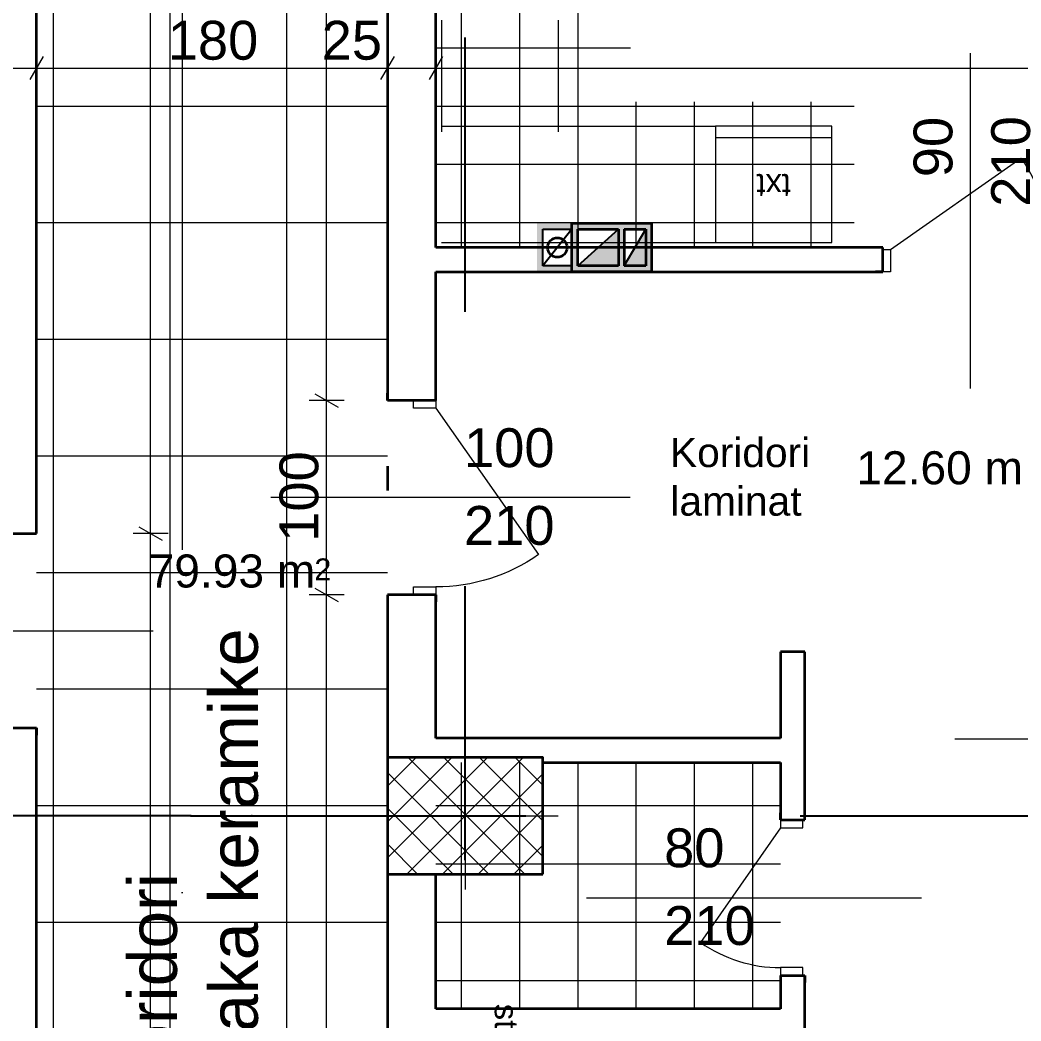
# Model space of a CAD drawing. Header units: centimetres. Extents: x 765 to 25620, y 224160 to 230516.
# Drawn here: x 3327 to 3842, y 227110 to 227625 of the extents above; entities that cross this region are included whole.
import ezdxf
from ezdxf.enums import TextEntityAlignment as Align

# ---------------------------------------------------------------- set-up
doc = ezdxf.new("R2010")
doc.units = ezdxf.units.CM
doc.header["$MEASUREMENT"] = 0
doc.linetypes.add('Dot & Dashed', pattern=[670.277762, 317.5, -176.388889, 0, -176.388874])
doc.linetypes.add('Small Dashed', pattern=[282.222222, 141.111111, -141.111111])
for name, color, linetype, lineweight, true_color in [('0_Pen_No__1#1_Pen_No__8', 7, 'Continuous', 35, 0xa80f02), ('0_Pen_No__8', 7, 'Continuous', 35, 0xa80f02), ('2D Drafting - General_Pen_No__8', 7, 'Continuous', 35, 0xa80f02), ('A-COLS_Pen_No__97#1_Pen_No__81', 7, 'Continuous', 20, 0x6a6a6a), ('Annotation - Text_Pen_No__8', 7, 'Continuous', 35, 0xa80f02), ('ARCHICAD Doors_Pen_No__23', 7, 'Continuous', 20, 0xff6600), ('ARCHICAD Doors_Pen_No__3', 7, 'Continuous', 18, 0xff6600), ('Interior - Furniture _Pen_No__81', 7, 'Continuous', 20, 0x6a6a6a), ('Marker - Section_Pen_No__85', 7, 'Continuous', 20, 0x80c2ff), ('Structural - Shear_Pen_No__58', 7, 'Continuous', 25, 0xdf0000)]:
    doc.layers.add(name, color=color, linetype=linetype, lineweight=lineweight, true_color=true_color)
for name, color, linetype, lineweight in [('0_Pen_No__101', 252, 'Continuous', 13), ('0_Pen_No__19', 255, 'Continuous', 0), ('ARCHICAD Door Markers_Pen_No__1', 7, 'Continuous', 13), ('ARCHICAD Door Markers_Pen_No__7', 7, 'Continuous', 35), ('ARCHICAD Doors_Pen_No__27', 7, 'Continuous', 35), ('Structural - Bearing_Pen_No__20', 1, 'Continuous', 0), ('Structural - Bearing_Pen_No__21', 7, 'Continuous', 35), ('Structural - Bearing_Pen_No__27', 7, 'Continuous', 35)]:
    doc.layers.add(name, color=color, linetype=linetype, lineweight=lineweight)
for name, color, linetype in [('ARCHICAD Door Markers', 7, 'Continuous'), ('ARCHICAD Doors', 7, 'Continuous'), ('Dimensioning - General', 7, 'Continuous'), ('Structural - Bearing', 7, 'Continuous')]:
    doc.layers.add(name, color=color, linetype=linetype)
doc.styles.add('GENERATED_STYLE_1', font='arial.ttf')

# ---------------------------------------------------------------- blocks, each defined once
blk = doc.blocks.new('Door 22')
at = {"layer": 'ARCHICAD Doors_Pen_No__23', "color": 30, "linetype": 'Continuous', "lineweight": 20, "true_color": 0xff6600}
for p, q in [((-360, 0), (-400, 0)), ((-400, 0), (-400, -115)), ((-360, -115), (-360, 0)), ((400, 0), (360, 0)), ((360, 0), (360, -115)), ((400, -115), (400, 0)), ((-400, -115), (-360, -115)), ((360, -115), (400, -115))]:
    blk.add_line(p, q, dxfattribs=at)
at = {"layer": 'ARCHICAD Doors_Pen_No__27', "color": 7, "linetype": 'Continuous', "lineweight": 35}
for p, q in [((-400, 0), (-437, 0)), ((-400, 0), (-437, 0)), ((-400, 0), (-400, -115)), ((-400, 0), (-400, -115)), ((400, 0), (400, -115)), ((400, 0), (400, -115)), ((400, 0), (437, 0)), ((400, 0), (437, 0)), ((-400, -125), (-437, -125)), ((-400, -125), (-437, -125)), ((-400, -115), (-400, -125)), ((-400, -115), (-400, -125)), ((400, -115), (400, -125)), ((400, -115), (400, -125)), ((400, -125), (437, -125)), ((400, -125), (437, -125))]:
    blk.add_line(p, q, dxfattribs=at)
at = {"layer": 'ARCHICAD Doors_Pen_No__3', "color": 30, "linetype": 'Continuous', "lineweight": 18, "true_color": 0xff6600}
blk.add_line((360, 0), (-229.8, 413), dxfattribs=at)
blk.add_arc((360, 0), 720, 145, 180, dxfattribs=at)
blk = doc.blocks.new('D Marker 22_2')
at = {"layer": 'ARCHICAD Door Markers_Pen_No__1', "color": 7, "linetype": 'Continuous', "lineweight": 13}
blk.add_line((0, 1000), (0, -725), dxfattribs=at)
at = {"layer": 'ARCHICAD Door Markers_Pen_No__7', "color": 7, "lineweight": 35, "style": 'GENERATED_STYLE_1'}
for tag, p in [('AC_MarkerText_3', (-368.6, 665.3)), ('AC_MarkerText_2', (31.4, 665.3))]:
    blk.add_attdef(tag, text='', height=200, rotation=270, dxfattribs=at).set_placement(p, align=Align.BOTTOM_LEFT)
blk = doc.blocks.new('Door 22_4')
at = {"layer": 'ARCHICAD Doors_Pen_No__23', "color": 30, "linetype": 'Continuous', "lineweight": 20, "true_color": 0xff6600}
for p, q in [((-410, 0), (-450, 0)), ((-450, 0), (-450, -115)), ((-410, -115), (-410, 0)), ((450, 0), (410, 0)), ((410, 0), (410, -115)), ((450, -115), (450, 0)), ((-450, -115), (-410, -115)), ((410, -115), (450, -115))]:
    blk.add_line(p, q, dxfattribs=at)
at = {"layer": 'ARCHICAD Doors_Pen_No__27', "color": 7, "linetype": 'Continuous', "lineweight": 35}
for p, q in [((-450, 10), (-487, 10)), ((-450, 10), (-487, 10)), ((-450, 0), (-450, 10)), ((-450, 0), (-450, 10)), ((-450, -115), (-450, 0)), ((-450, -115), (-450, 0)), ((450, 0), (450, 10)), ((450, 0), (450, 10)), ((450, 10), (487, 10)), ((450, 10), (487, 10)), ((450, -115), (450, 0)), ((450, -115), (450, 0)), ((-450, -115), (-487, -115)), ((-450, -115), (-487, -115)), ((450, -115), (487, -115)), ((450, -115), (487, -115))]:
    blk.add_line(p, q, dxfattribs=at)
at = {"layer": 'ARCHICAD Doors_Pen_No__3', "color": 30, "linetype": 'Continuous', "lineweight": 18, "true_color": 0xff6600}
blk.add_line((410, 0), (-261.7, 470.3), dxfattribs=at)
blk.add_arc((410, 0), 820, 145, 180, dxfattribs=at)
blk = doc.blocks.new('Door 22_3')
at = {"layer": 'ARCHICAD Doors_Pen_No__23', "color": 30, "linetype": 'Continuous', "lineweight": 20, "true_color": 0xff6600}
for p, q in [((-460, 0), (-500, 0)), ((-500, 0), (-500, -115)), ((-460, -115), (-460, 0)), ((500, 0), (460, 0)), ((460, 0), (460, -115)), ((500, -115), (500, 0)), ((-500, -115), (-460, -115)), ((460, -115), (500, -115))]:
    blk.add_line(p, q, dxfattribs=at)
at = {"layer": 'ARCHICAD Doors_Pen_No__27', "color": 7, "linetype": 'Continuous', "lineweight": 35}
for p, q in [((-500, 0), (-537, 0)), ((-500, 0), (-537, 0)), ((-500, 0), (-500, -115)), ((-500, 0), (-500, -115)), ((500, 0), (500, -115)), ((500, 0), (500, -115)), ((500, 0), (537, 0)), ((500, 0), (537, 0)), ((-500, -115), (-500, -250)), ((-500, -115), (-500, -250)), ((500, -115), (500, -250)), ((500, -115), (500, -250)), ((-500, -250), (-537, -250)), ((-500, -250), (-537, -250)), ((500, -250), (537, -250)), ((500, -250), (537, -250))]:
    blk.add_line(p, q, dxfattribs=at)
at = {"layer": 'ARCHICAD Doors_Pen_No__3', "color": 30, "linetype": 'Continuous', "lineweight": 18, "true_color": 0xff6600}
blk.add_line((460, 0), (-293.6, 527.7), dxfattribs=at)
blk.add_arc((460, 0), 920, 145, 180, dxfattribs=at)
blk = doc.blocks.new('D Marker 22')
at = {"layer": 'ARCHICAD Door Markers_Pen_No__1', "color": 7, "linetype": 'Continuous', "lineweight": 13}
blk.add_line((0, -1250), (0, 600), dxfattribs=at)
at = {"layer": 'ARCHICAD Door Markers_Pen_No__7', "color": 7, "lineweight": 35, "style": 'GENERATED_STYLE_1'}
for tag, p in [('AC_MarkerText_3', (-368.6, -329.4)), ('A', (31.4, -329.4))]:
    blk.add_attdef(tag, text='', height=200, rotation=270, dxfattribs=at).set_placement(p, align=Align.BOTTOM_LEFT)
blk = doc.blocks.new('D Marker 22_3')
at = {"layer": 'ARCHICAD Door Markers_Pen_No__1', "color": 7, "linetype": 'Continuous', "lineweight": 13}
blk.add_line((0, -1125), (0, 600), dxfattribs=at)
at = {"layer": 'ARCHICAD Door Markers_Pen_No__7', "color": 7, "lineweight": 35, "style": 'GENERATED_STYLE_1'}
for tag, p in [('AC_MarkerText_3', (-368.6, -204.4)), ('AC_MarkerText_2', (31.4, -356.2))]:
    blk.add_attdef(tag, text='', height=200, rotation=270, dxfattribs=at).set_placement(p, align=Align.BOTTOM_LEFT)

msp = doc.modelspace()

# ---------------------------------------------------------------- hatches: boundary and pattern name
at = {"layer": 'A-COLS_Pen_No__97#1_Pen_No__81', "linetype": 'Continuous', "lineweight": 20, "true_color": 0x6a6a6a}
h = msp.add_hatch(color=251, dxfattribs=at)
h.paths.add_polyline_path([(3613.74, 227520.63), (3613.74, 227495.63), (3592.74, 227495.63), (3592.74, 227520.63)])
h.paths.add_polyline_path([(3610.74, 227517.63), (3595.74, 227517.63), (3595.74, 227498.63), (3610.74, 227498.63)], flags=0)
h = msp.add_hatch(color=251, dxfattribs=at)
h.paths.add_polyline_path([(3651.74, 227520.63), (3610.74, 227520.63), (3610.74, 227495.63), (3651.74, 227495.63)])
h.paths.add_polyline_path([(3637.74, 227517.63), (3648.74, 227517.63), (3648.74, 227498.63), (3637.74, 227498.63)], flags=0)
h.paths.add_polyline_path([(3634.74, 227517.63), (3634.74, 227498.63), (3613.74, 227498.63), (3613.74, 227517.63)], flags=0)
for points in [[(3634.74, 227517.63), (3634.74, 227498.63), (3613.74, 227498.63)], [(3637.74, 227498.63), (3648.74, 227498.63), (3648.74, 227517.63)]]:
    msp.add_hatch(color=251, dxfattribs=at).paths.add_polyline_path(points)
at = {"layer": 'Structural - Bearing', "linetype": 'Continuous', "lineweight": 0, "true_color": 0x000000}
h = msp.add_hatch(dxfattribs=at)
h.set_pattern_fill('CONCRETE_BLOCK', color=18, scale=0.1, style=0, pattern_type=2)
h.set_pattern_definition([(45, (1303.923, 207240.939), (-9.192388, 9.192388), []), (135, (1303.923, 207240.939), (9.192388, 9.192388), [])])
h.paths.add_polyline_path([(3595.74, 227185.63), (3595.74, 227245.63), (3515.74, 227245.63), (3515.74, 227185.63)])

# ---------------------------------------------------------------- linework, layer by layer
at = {"color": 0}
for p, q in [((3610.74, 227517.63), (3595.74, 227498.63)), ((3595.74, 227498.63), (3595.74, 227517.63)), ((3595.74, 227517.63), (3610.74, 227517.63)), ((3595.74, 227498.63), (3595.74, 227517.63)), ((3595.74, 227517.63), (3610.74, 227517.63)), ((3610.74, 227517.63), (3610.74, 227498.63)), ((3634.74, 227517.63), (3613.74, 227517.63)), ((3613.74, 227517.63), (3613.74, 227498.63)), ((3613.74, 227498.63), (3634.74, 227517.63)), ((3648.74, 227517.63), (3637.74, 227517.63)), ((3637.74, 227517.63), (3637.74, 227498.63)), ((3637.74, 227498.63), (3648.74, 227517.63)), ((3610.74, 227498.63), (3595.74, 227498.63))]:
    msp.add_line(p, q, dxfattribs=at)
at = {"layer": '0_Pen_No__1#1_Pen_No__8', "color": 14, "linetype": 'Continuous', "lineweight": 35, "true_color": 0xa80f02}
for p, q in [((3610.74, 227495.63), (3610.74, 227520.63)), ((3610.74, 227520.63), (3651.74, 227520.63)), ((3651.74, 227520.63), (3651.74, 227495.63)), ((3613.74, 227498.63), (3613.74, 227517.63)), ((3613.74, 227517.63), (3634.74, 227517.63)), ((3634.74, 227517.63), (3634.74, 227498.63)), ((3637.74, 227517.63), (3637.74, 227498.63)), ((3637.74, 227517.63), (3648.74, 227517.63)), ((3648.74, 227517.63), (3648.74, 227498.63)), ((3651.74, 227495.63), (3610.74, 227495.63)), ((3634.74, 227498.63), (3613.74, 227498.63)), ((3648.74, 227498.63), (3637.74, 227498.63))]:
    msp.add_line(p, q, dxfattribs=at)
at = {"layer": '0_Pen_No__101', "color": 252, "linetype": 'Continuous', "lineweight": 13}
for p, q in [((3553.92, 227508.13), (3553.92, 227908.34)), ((3583.92, 227508.13), (3583.92, 227908.34)), ((3613.92, 227508.13), (3613.92, 227908.34)), ((3540.74, 227610.94), (3640.88, 227610.94)), ((3643.92, 227508.13), (3643.92, 227583.13)), ((3673.92, 227508.13), (3673.92, 227583.13)), ((3703.92, 227508.13), (3703.92, 227583.13)), ((3733.92, 227508.13), (3733.92, 227583.13)), ((3540.74, 227580.94), (3756.13, 227580.94)), ((3540.74, 227550.94), (3756.13, 227550.94)), ((3540.74, 227520.94), (3756.13, 227520.94)), ((3553.92, 227116.29), (3553.92, 227243.13)), ((3583.92, 227116.29), (3583.92, 227243.13)), ((3613.92, 227116.29), (3613.92, 227243.13)), ((3643.92, 227116.29), (3643.92, 227243.13)), ((3673.92, 227116.29), (3673.92, 227243.13)), ((3703.92, 227116.29), (3703.92, 227243.13)), ((3540.74, 227220.94), (3718.24, 227220.94)), ((3540.74, 227190.94), (3718.24, 227190.94)), ((3540.74, 227160.94), (3718.24, 227160.94)), ((3540.74, 227130.94), (3718.24, 227130.94))]:
    msp.add_line(p, q, dxfattribs=at)
at = {"layer": '0_Pen_No__19', "color": 255, "linetype": 'Continuous', "lineweight": 0}
for p, q in [((3403.92, 226408.82), (3403.92, 229414.54)), ((3463.92, 226408.82), (3463.92, 229414.54)), ((3343.92, 226408.82), (3343.92, 229191.81)), ((3335.09, 227580.94), (3515.74, 227580.94)), ((3335.09, 227520.94), (3515.74, 227520.94)), ((3335.09, 227460.94), (3515.74, 227460.94)), ((3335.09, 227400.94), (3515.74, 227400.94)), ((3335.09, 227340.94), (3515.74, 227340.94)), ((3335.09, 227280.94), (3515.74, 227280.94)), ((3335.09, 227220.94), (3515.74, 227220.94)), ((3335.09, 227160.94), (3515.74, 227160.94))]:
    msp.add_line(p, q, dxfattribs=at)
at = {"layer": '2D Drafting - General_Pen_No__8', "color": 14, "linetype": 'Continuous', "lineweight": 35, "true_color": 0xa80f02}
msp.add_circle((3603.24, 227508.13), 5, dxfattribs=at)
at = {"layer": 'Dimensioning - General', "color": 7, "linetype": 'Continuous', "lineweight": 13}
for p, q in [((3484.48, 227429.41), (3484.48, 228558.43)), ((3393.83, 227360.89), (3393.83, 228295.34)), ((3335.09, 227591.51), (3335.09, 227609.51)), ((3335.09, 227591.51), (3335.09, 227609.51)), ((3515.74, 227591.51), (3515.74, 227609.51)), ((3515.74, 227591.51), (3515.74, 227609.51)), ((3540.74, 227591.51), (3540.74, 227609.51)), ((3540.74, 227591.51), (3540.74, 227609.51)), ((3338.56, 227606.51), (3331.63, 227594.51)), ((3338.56, 227606.51), (3331.63, 227594.51)), ((3519.2, 227606.51), (3512.27, 227594.51)), ((3519.2, 227606.51), (3512.27, 227594.51)), ((3544.2, 227606.51), (3537.27, 227594.51)), ((3544.2, 227606.51), (3537.27, 227594.51)), ((3310.09, 227600.51), (3335.09, 227600.51)), ((3335.09, 227600.51), (3515.74, 227600.51)), ((3515.74, 227600.51), (3540.74, 227600.51)), ((3540.74, 227600.51), (4340.54, 227600.51)), ((3478.48, 227432.88), (3490.48, 227425.95)), ((3478.48, 227432.88), (3490.48, 227425.95)), ((3493.48, 227429.41), (3475.48, 227429.41)), ((3493.48, 227429.41), (3475.48, 227429.41)), ((3484.48, 227329.41), (3484.48, 227429.41)), ((3402.83, 227360.89), (3384.83, 227360.89)), ((3402.83, 227360.89), (3384.83, 227360.89)), ((3387.83, 227364.36), (3399.83, 227357.43)), ((3387.83, 227364.36), (3399.83, 227357.43)), ((3393.83, 226534.94), (3393.83, 227360.89)), ((3493.48, 227329.41), (3475.48, 227329.41)), ((3493.48, 227329.41), (3475.48, 227329.41)), ((3478.48, 227332.88), (3490.48, 227325.95)), ((3478.48, 227332.88), (3490.48, 227325.95)), ((3484.48, 226522.56), (3484.48, 227329.41))]:
    msp.add_line(p, q, dxfattribs=at)
at = {"layer": 'Interior - Furniture _Pen_No__81', "color": 251, "linetype": 'Continuous', "lineweight": 20, "true_color": 0x6a6a6a}
for p, q in [((3543.69, 227625.2), (3543.69, 227567.74)), ((3603.69, 227625.2), (3603.69, 227567.74)), ((3543.69, 227570.63), (3684.64, 227570.63)), ((3744.64, 227570.63), (3684.64, 227570.63)), ((3684.64, 227570.63), (3684.64, 227510.63)), ((3744.64, 227510.63), (3744.64, 227570.63)), ((3744.64, 227564.63), (3684.64, 227564.63)), ((3543.69, 227510.63), (3684.64, 227510.63)), ((3684.64, 227510.63), (3744.64, 227510.63))]:
    msp.add_line(p, q, dxfattribs=at)
at = {"layer": 'Marker - Section_Pen_No__85', "color": 151, "linetype": 'Dot & Dashed', "lineweight": 20, "true_color": 0x80c2ff}
msp.add_line((3410.18, 230351.53), (3410.18, 225001.79), dxfattribs=at)
at = {"layer": 'Structural - Bearing_Pen_No__20', "color": 1, "linetype": 'Continuous', "lineweight": 0}
for p, q in [((3555.74, 227223.63), (3555.74, 227253.63)), ((3547.74, 227215.63), (3507.74, 227215.63)), ((3563.74, 227215.63), (3603.74, 227215.63)), ((3555.74, 227207.63), (3555.74, 227177.63))]:
    msp.add_line(p, q, dxfattribs=at)
msp.add_point((3555.74, 227215.63), dxfattribs=at)
at = {"layer": 'Structural - Bearing_Pen_No__21', "color": 7, "linetype": 'Continuous', "lineweight": 35, "flags": 128}
msp.add_lwpolyline([(3595.74, 227185.63), (3595.74, 227245.63), (3515.74, 227245.63), (3515.74, 227185.63)], close=True, dxfattribs=at)
at = {"layer": 'Structural - Bearing_Pen_No__27', "color": 7, "linetype": 'Continuous', "lineweight": 35}
for p, q in [((3770.8, 227508.13), (3767.1, 227508.13)), ((3770.8, 227507.13), (3770.8, 227508.13)), ((3770.8, 227495.63), (3770.8, 227507.13)), ((3770.8, 227495.63), (3767.1, 227495.63)), ((3515.74, 227429.41), (3515.74, 227433.11)), ((3540.74, 227429.41), (3540.74, 227433.11)), ((3529.24, 227429.41), (3515.74, 227429.41)), ((3540.74, 227429.41), (3529.24, 227429.41)), ((3321.59, 227360.89), (3335.09, 227360.89)), ((3335.09, 227360.89), (3335.09, 227364.59)), ((3515.74, 227329.41), (3515.74, 227325.71)), ((3529.24, 227329.41), (3515.74, 227329.41)), ((3540.74, 227329.41), (3529.24, 227329.41)), ((3540.74, 227329.41), (3540.74, 227325.71)), ((3321.59, 227260.89), (3335.09, 227260.89)), ((3335.09, 227260.89), (3335.09, 227257.19)), ((3718.24, 227213.49), (3718.24, 227217.19)), ((3730.74, 227213.49), (3730.74, 227217.19)), ((3718.24, 227213.49), (3729.74, 227213.49)), ((3729.74, 227213.49), (3730.74, 227213.49)), ((3718.24, 227133.49), (3718.24, 227129.79)), ((3718.24, 227133.49), (3729.74, 227133.49)), ((3729.74, 227133.49), (3730.74, 227133.49)), ((3730.74, 227133.49), (3730.74, 227129.79))]:
    msp.add_line(p, q, dxfattribs=at)
at = {"layer": 'Structural - Bearing_Pen_No__27', "color": 7, "linetype": 'Continuous', "lineweight": 35, "flags": 128}
for points in [[(3335.09, 227360.89), (3335.09, 227933.34)], [(3515.74, 227873.34), (3515.74, 227429.41)], [(3540.74, 227508.13), (3540.74, 227873.34)], [(3770.8, 227508.13), (3540.74, 227508.13)], [(3540.74, 227495.63), (3770.8, 227495.63)], [(3540.74, 227429.41), (3540.74, 227495.63)], [(3515.74, 227395.63), (3515.74, 227383.13)], [(3515.74, 227329.41), (3515.74, 227245.63)], [(3540.74, 227255.63), (3540.74, 227329.41)], [(3730.74, 227299.97), (3718.24, 227299.97)], [(3718.24, 227299.97), (3718.24, 227255.63)], [(3730.74, 227213.49), (3730.74, 227299.97)], [(3335.09, 226534.94), (3335.09, 227260.89)], [(3718.24, 227255.63), (3540.74, 227255.63)], [(3595.74, 227243.13), (3718.24, 227243.13)], [(3718.24, 227243.13), (3718.24, 227213.49)], [(3515.74, 227185.63), (3515.74, 226604.62)], [(3540.74, 227116.29), (3540.74, 227185.63)], [(3718.24, 227133.49), (3718.24, 227116.29)], [(3730.74, 227033.79), (3730.74, 227133.49)], [(3718.24, 227116.29), (3540.74, 227116.29)]]:
    msp.add_lwpolyline(points, dxfattribs=at)
at = {"layer": 'Structural - Shear_Pen_No__58', "color": 12, "linetype": 'Small Dashed', "lineweight": 25, "true_color": 0xdf0000}
for p, q in [((3555.74, 226910.57), (3555.74, 227960.65)), ((3414.58, 227215.63), (2364.5, 227215.63)), ((3414.58, 227215.63), (3446.01, 227215.63)), ((3446.01, 227215.63), (4496.09, 227215.63))]:
    msp.add_line(p, q, dxfattribs=at)
for p in [(3414.58, 227215.63), (3414.58, 227215.63), (3446.01, 227215.63), (3446.01, 227215.63)]:
    msp.add_point(p, dxfattribs=at)

# ---------------------------------------------------------------- block references
at = {"layer": 'ARCHICAD Door Markers', "color": 7, "lineweight": 13}
ref = msp.add_blockref('D Marker 22_2', (3815.8, 227508.13), dxfattribs=dict(at, xscale=0.1, yscale=0.1, zscale=0.1))
ref.add_attrib('AC_MarkerText_2', '90', dxfattribs={"layer": 'ARCHICAD Door Markers_Pen_No__7', "color": 7, "lineweight": 35, "height": 20, "rotation": 90, "style": 'GENERATED_STYLE_1'}).set_placement((3812.66, 227544.3), align=Align.BOTTOM_LEFT)
ref.add_attrib('AC_MarkerText_3', '210', dxfattribs={"layer": 'ARCHICAD Door Markers_Pen_No__7', "color": 7, "lineweight": 35, "height": 20, "rotation": 90, "style": 'GENERATED_STYLE_1'}).set_placement((3852.66, 227529.13), align=Align.BOTTOM_LEFT)
ref = msp.add_blockref('D Marker 22', (3515.74, 227379.41), dxfattribs=dict(at, xscale=0.1, yscale=0.1, zscale=0.1, rotation=90))
ref.add_attrib('A', '100', dxfattribs={"layer": 'ARCHICAD Door Markers_Pen_No__7', "color": 7, "lineweight": 35, "height": 20, "style": 'GENERATED_STYLE_1'}).set_placement((3555.21, 227389.09), align=Align.BOTTOM_LEFT)
ref.add_attrib('AC_MarkerText_3', '210', dxfattribs={"layer": 'ARCHICAD Door Markers_Pen_No__7', "color": 7, "lineweight": 35, "height": 20, "style": 'GENERATED_STYLE_1'}).set_placement((3555.21, 227349.09), align=Align.BOTTOM_LEFT)
ref = msp.add_blockref('D Marker 22', (3335.09, 227310.89), dxfattribs=dict(at, xscale=0.1, yscale=0.1, zscale=0.1, rotation=270))
ref.add_attrib('A', '100', dxfattribs={"layer": 'ARCHICAD Door Markers_Pen_No__7', "color": 7, "lineweight": 35, "height": 20, "style": 'GENERATED_STYLE_1'}).set_placement((3250.09, 227320.56), align=Align.BOTTOM_LEFT)
ref.add_attrib('AC_MarkerText_3', '210', dxfattribs={"layer": 'ARCHICAD Door Markers_Pen_No__7', "color": 7, "lineweight": 35, "height": 20, "style": 'GENERATED_STYLE_1'}).set_placement((3250.09, 227280.56), align=Align.BOTTOM_LEFT)
ref = msp.add_blockref('D Marker 22_3', (3867.89, 227255), dxfattribs=dict(at, xscale=0.1, yscale=0.1, zscale=0.1, rotation=90))
ref.add_attrib('AC_MarkerText_2', '90', dxfattribs={"layer": 'ARCHICAD Door Markers_Pen_No__7', "color": 7, "lineweight": 35, "height": 20, "style": 'GENERATED_STYLE_1'}).set_placement((3910.04, 227264.67), align=Align.BOTTOM_LEFT)
ref.add_attrib('AC_MarkerText_3', '210', dxfattribs={"layer": 'ARCHICAD Door Markers_Pen_No__7', "color": 7, "lineweight": 35, "height": 20, "style": 'GENERATED_STYLE_1'}).set_placement((3894.86, 227224.67), align=Align.BOTTOM_LEFT)
ref = msp.add_blockref('D Marker 22_2', (3718.24, 227173.49), dxfattribs=dict(at, xscale=0.1, yscale=0.1, zscale=0.1, rotation=90))
ref.add_attrib('AC_MarkerText_2', '80', dxfattribs={"layer": 'ARCHICAD Door Markers_Pen_No__7', "color": 7, "lineweight": 35, "height": 20, "style": 'GENERATED_STYLE_1'}).set_placement((3658.24, 227183.16), align=Align.BOTTOM_LEFT)
ref.add_attrib('AC_MarkerText_3', '210', dxfattribs={"layer": 'ARCHICAD Door Markers_Pen_No__7', "color": 7, "lineweight": 35, "height": 20, "style": 'GENERATED_STYLE_1'}).set_placement((3658.24, 227143.16), align=Align.BOTTOM_LEFT)
ref = msp.add_blockref('D Marker 22_3', (3867.89, 227105.8), dxfattribs=dict(at, xscale=0.1, yscale=0.1, zscale=0.1, rotation=90))
ref.add_attrib('AC_MarkerText_2', '90', dxfattribs={"layer": 'ARCHICAD Door Markers_Pen_No__7', "color": 7, "lineweight": 35, "height": 20, "style": 'GENERATED_STYLE_1'}).set_placement((3910.04, 227115.47), align=Align.BOTTOM_LEFT)
ref.add_attrib('AC_MarkerText_3', '210', dxfattribs={"layer": 'ARCHICAD Door Markers_Pen_No__7', "color": 7, "lineweight": 35, "height": 20, "style": 'GENERATED_STYLE_1'}).set_placement((3894.86, 227075.47), align=Align.BOTTOM_LEFT)
at = {"layer": 'ARCHICAD Doors', "color": 7, "linetype": 'Continuous', "lineweight": 13, "xscale": -0.1, "yscale": 0.1, "zscale": 100}
msp.add_blockref('Door 22_4', (3815.8, 227507.13), dxfattribs=at)
at = {"layer": 'ARCHICAD Doors', "color": 7, "linetype": 'Continuous', "lineweight": 13, "yscale": 0.1, "zscale": 100}
for name, p, xscale, rotation in [('Door 22_3', (3540.74, 227379.41), -0.1, 270), ('Door 22_3', (3310.09, 227310.89), -0.1, 90), ('Door 22', (3718.24, 227173.49), 0.1, 90)]:
    msp.add_blockref(name, p, dxfattribs=dict(at, xscale=xscale, rotation=rotation))

# ---------------------------------------------------------------- texts
at = {"layer": '0_Pen_No__8', "color": 14, "true_color": 0xa80f02, "style": 'GENERATED_STYLE_1'}
for s, height, p in [('12.60 m', 17, (3757.2, 227386.25)), ('79.93 m', 17, (3392.83, 227333.13)), ('2', 11.22, (3478.18, 227336.87))]:
    msp.add_text(s, height=height, dxfattribs=at).set_placement(p)
at = {"layer": 'Annotation - Text_Pen_No__8', "color": 14, "true_color": 0xa80f02, "style": 'GENERATED_STYLE_1'}
for s, p in [('Koridori', (3661.26, 227395.11)), ('laminat', (3661.45, 227370.11))]:
    msp.add_text(s, height=15, dxfattribs=at).set_placement(p)
for s, p in [('Pllaka keramike', (3449.07, 227065.62)), ('Koridori', (3407.41, 227065.76))]:
    msp.add_text(s, height=25, rotation=90, dxfattribs=at).set_placement(p)
at = {"layer": 'Dimensioning - General', "color": 7, "lineweight": 13, "char_height": 20, "attachment_point": 7, "style": 'GENERATED_STYLE_1'}
for s, insert in [('\\A1;180', (3402.65, 227604.51)), ('\\A1;25', (3481.92, 227604.51))]:
    msp.add_mtext(s, dxfattribs=dict(at, insert=insert))
at = {"layer": 'Dimensioning - General', "color": 7, "lineweight": 13, "insert": (3480.48, 227356.65), "char_height": 20, "attachment_point": 7, "rotation": 90, "style": 'GENERATED_STYLE_1'}
msp.add_mtext('\\A1;100', dxfattribs=at)
at = {"layer": 'Interior - Furniture _Pen_No__81', "color": 251, "linetype": 'Continuous', "lineweight": 20, "true_color": 0x6a6a6a, "style": 'GENERATED_STYLE_1'}
for tag, text, rotation, p in [('txt', 'F', 180, (3714.64, 227539.94)), ('stDisplayText', 'W', 270, (3577.05, 227068.57))]:
    msp.add_attdef(tag, text=text, height=12, rotation=rotation, dxfattribs=at).set_placement(p, align=Align.MIDDLE_CENTER)

doc.saveas('drawing.dxf')
